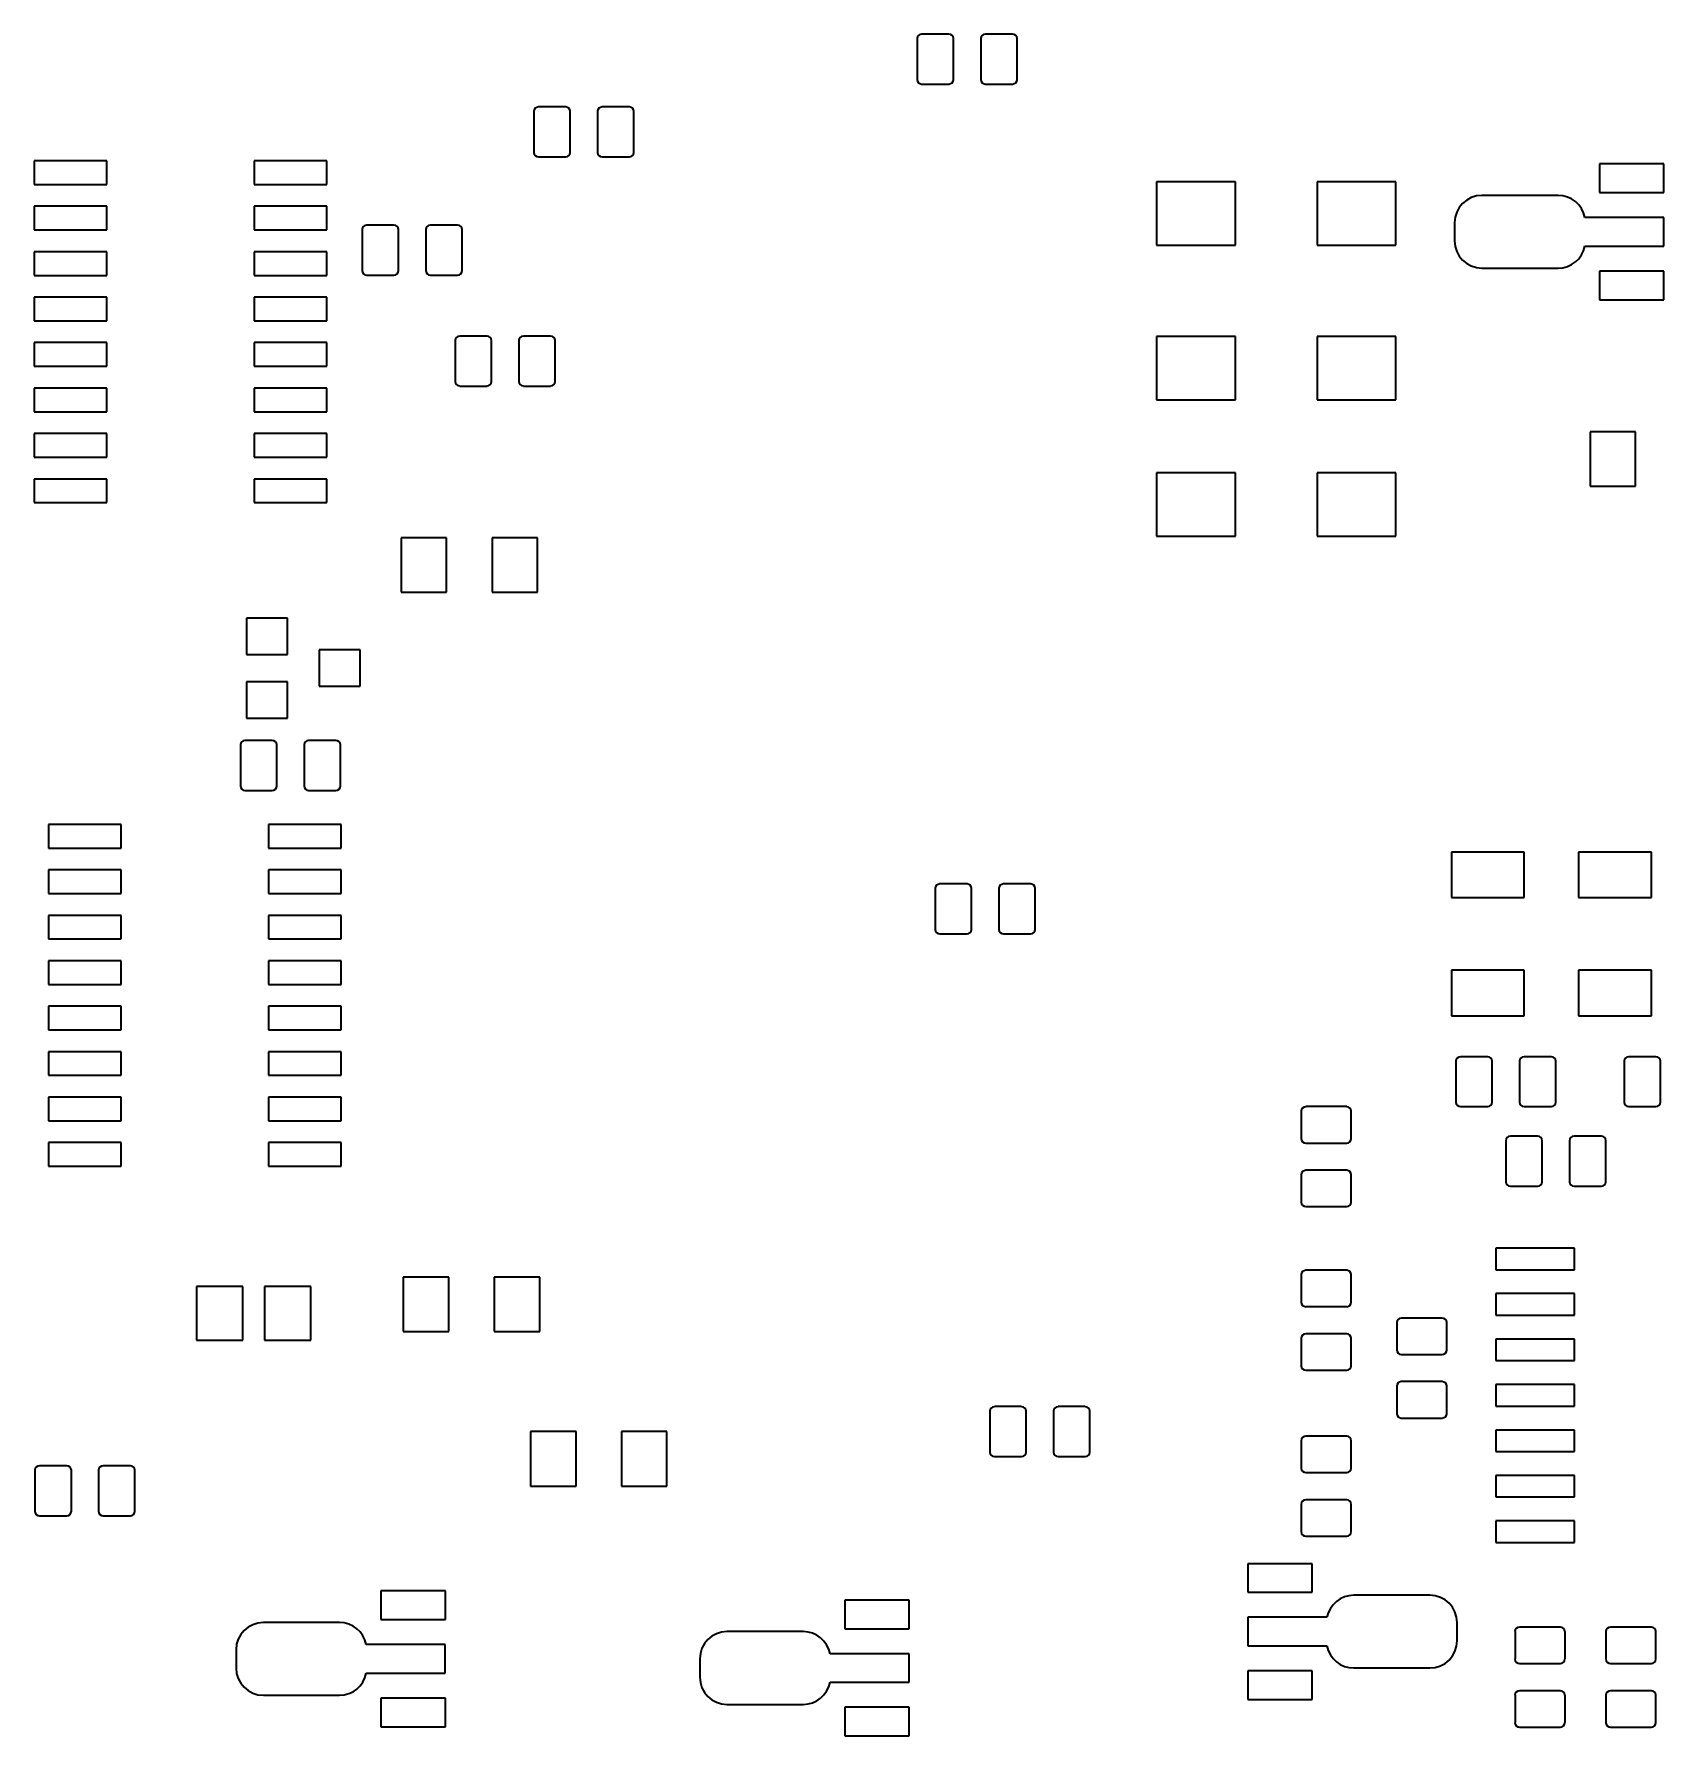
# Model space of a CAD drawing. Header units: millimetres. Extents: x -1 to 95, y 3 to 204.
# Drawn here: x 1.74 to 47.27, y 3.18 to 50.74 of the extents above; entities that cross this region are included whole.
import ezdxf

# ---------------------------------------------------------------- set-up
doc = ezdxf.new("R2010")
doc.units = ezdxf.units.MM

msp = doc.modelspace()

# ---------------------------------------------------------------- linework, layer by layer
at = {"color": 7, "linetype": 'Continuous', "lineweight": 35}
for p, q in [((26.404, 50.609), (26.404, 49.467)), ((27.293, 50.736), (26.531, 50.736)), ((27.42, 49.467), (27.42, 50.609)), ((28.182, 50.609), (28.182, 49.467)), ((29.071, 50.736), (28.309, 50.736)), ((29.198, 49.467), (29.198, 50.609)), ((26.531, 49.34), (27.293, 49.34)), ((28.309, 49.34), (29.071, 49.34)), ((15.703, 48.571), (15.703, 47.428)), ((16.592, 48.699), (15.83, 48.699)), ((16.719, 47.428), (16.719, 48.571)), ((17.481, 48.571), (17.481, 47.428)), ((18.37, 48.699), (17.608, 48.699)), ((18.497, 47.428), (18.497, 48.571)), ((1.741, 47.193), (1.741, 46.533)), ((3.773, 47.193), (1.741, 47.193)), ((3.773, 46.533), (3.773, 47.193)), ((7.887, 47.193), (7.887, 46.533)), ((9.919, 47.193), (7.887, 47.193)), ((9.919, 46.533), (9.919, 47.193)), ((15.83, 47.301), (16.592, 47.301)), ((17.608, 47.301), (18.37, 47.301)), ((47.265, 47.111), (45.465, 47.111)), ((45.465, 47.111), (45.465, 46.311)), ((47.265, 46.311), (47.265, 47.111)), ((33.095, 46.605), (33.095, 44.835)), ((35.295, 46.605), (33.095, 46.605)), ((35.295, 44.835), (35.295, 46.605)), ((37.579, 46.605), (37.579, 44.835)), ((39.779, 46.605), (37.579, 46.605)), ((39.779, 44.835), (39.779, 46.605)), ((1.741, 46.533), (3.773, 46.533)), ((7.887, 46.533), (9.919, 46.533)), ((44.307, 46.228), (42.181, 46.228)), ((45.465, 46.311), (47.265, 46.311)), ((1.741, 45.923), (1.741, 45.263)), ((3.773, 45.923), (1.741, 45.923)), ((3.773, 45.263), (3.773, 45.923)), ((7.887, 45.923), (7.887, 45.263)), ((9.919, 45.923), (7.887, 45.923)), ((9.919, 45.263), (9.919, 45.923)), ((1.741, 45.263), (3.773, 45.263)), ((7.887, 45.263), (9.919, 45.263)), ((10.903, 45.271), (10.903, 44.129)), ((11.792, 45.398), (11.03, 45.398)), ((11.919, 44.129), (11.919, 45.271)), ((12.681, 45.271), (12.681, 44.129)), ((13.57, 45.398), (12.808, 45.398)), ((13.697, 44.129), (13.697, 45.271)), ((41.419, 45.466), (41.419, 44.958)), ((47.261, 45.612), (45.055, 45.612)), ((47.261, 44.812), (47.261, 45.612)), ((33.095, 44.835), (35.295, 44.835)), ((37.579, 44.835), (39.779, 44.835)), ((45.055, 44.812), (47.261, 44.812)), ((1.741, 44.653), (1.741, 43.993)), ((3.773, 44.653), (1.741, 44.653)), ((3.773, 43.993), (3.773, 44.653)), ((7.887, 44.653), (7.887, 43.993)), ((9.919, 44.653), (7.887, 44.653)), ((9.919, 43.993), (9.919, 44.653)), ((1.741, 43.993), (3.773, 43.993)), ((7.887, 43.993), (9.919, 43.993)), ((11.03, 44.002), (11.792, 44.002)), ((12.808, 44.002), (13.57, 44.002)), ((42.181, 44.196), (44.307, 44.196)), ((47.265, 44.113), (45.465, 44.113)), ((45.465, 44.113), (45.465, 43.313)), ((47.265, 43.313), (47.265, 44.113)), ((1.741, 43.383), (1.741, 42.723)), ((3.773, 43.383), (1.741, 43.383)), ((3.773, 42.723), (3.773, 43.383)), ((7.887, 43.383), (7.887, 42.723)), ((9.919, 43.383), (7.887, 43.383)), ((9.919, 42.723), (9.919, 43.383)), ((45.465, 43.313), (47.265, 43.313)), ((1.741, 42.723), (3.773, 42.723)), ((7.887, 42.723), (9.919, 42.723)), ((1.741, 42.113), (1.741, 41.453)), ((3.773, 42.113), (1.741, 42.113)), ((3.773, 41.453), (3.773, 42.113)), ((7.887, 42.113), (7.887, 41.453)), ((9.919, 42.113), (7.887, 42.113)), ((9.919, 41.453), (9.919, 42.113)), ((13.503, 42.171), (13.503, 41.029)), ((14.392, 42.298), (13.63, 42.298)), ((14.519, 41.029), (14.519, 42.171)), ((15.281, 42.171), (15.281, 41.029)), ((16.17, 42.298), (15.408, 42.298)), ((16.297, 41.029), (16.297, 42.171)), ((33.095, 42.287), (33.095, 40.517)), ((35.295, 42.287), (33.095, 42.287)), ((35.295, 40.517), (35.295, 42.287)), ((37.579, 42.287), (37.579, 40.517)), ((39.779, 42.287), (37.579, 42.287)), ((39.779, 40.517), (39.779, 42.287)), ((1.741, 41.453), (3.773, 41.453)), ((7.887, 41.453), (9.919, 41.453)), ((13.63, 40.901), (14.392, 40.901)), ((15.408, 40.901), (16.17, 40.901)), ((1.741, 40.843), (1.741, 40.183)), ((3.773, 40.843), (1.741, 40.843)), ((3.773, 40.183), (3.773, 40.843)), ((7.887, 40.843), (7.887, 40.183)), ((9.919, 40.843), (7.887, 40.843)), ((9.919, 40.183), (9.919, 40.843)), ((33.095, 40.517), (35.295, 40.517)), ((37.579, 40.517), (39.779, 40.517)), ((1.741, 40.183), (3.773, 40.183)), ((7.887, 40.183), (9.919, 40.183)), ((1.741, 39.573), (1.741, 38.913)), ((3.773, 39.573), (1.741, 39.573)), ((3.773, 38.913), (3.773, 39.573)), ((7.887, 39.573), (7.887, 38.913)), ((9.919, 39.573), (7.887, 39.573)), ((9.919, 38.913), (9.919, 39.573)), ((46.47, 39.624), (45.2, 39.624)), ((45.2, 39.624), (45.2, 38.1)), ((46.47, 38.1), (46.47, 39.624)), ((1.741, 38.913), (3.773, 38.913)), ((7.887, 38.913), (9.919, 38.913)), ((1.741, 38.303), (1.741, 37.643)), ((3.773, 38.303), (1.741, 38.303)), ((3.773, 37.643), (3.773, 38.303)), ((7.887, 38.303), (7.887, 37.643)), ((9.919, 38.303), (7.887, 38.303)), ((9.919, 37.643), (9.919, 38.303)), ((33.095, 38.477), (33.095, 36.707)), ((35.295, 38.477), (33.095, 38.477)), ((35.295, 36.707), (35.295, 38.477)), ((37.579, 38.477), (37.579, 36.707)), ((39.779, 38.477), (37.579, 38.477)), ((39.779, 36.707), (39.779, 38.477)), ((45.2, 38.1), (46.47, 38.1)), ((1.741, 37.643), (3.773, 37.643)), ((7.887, 37.643), (9.919, 37.643)), ((13.265, 36.662), (11.995, 36.662)), ((11.995, 36.662), (11.995, 35.138)), ((13.265, 35.138), (13.265, 36.662)), ((15.805, 36.662), (14.535, 36.662)), ((14.535, 36.662), (14.535, 35.138)), ((15.805, 35.138), (15.805, 36.662)), ((33.095, 36.707), (35.295, 36.707)), ((37.579, 36.707), (39.779, 36.707)), ((11.995, 35.138), (13.265, 35.138)), ((14.535, 35.138), (15.805, 35.138)), ((8.815, 34.417), (7.671, 34.417)), ((7.671, 34.417), (7.671, 33.401)), ((8.815, 33.401), (8.815, 34.417)), ((7.671, 33.401), (8.815, 33.401)), ((9.704, 33.528), (9.704, 32.512)), ((10.847, 33.528), (9.704, 33.528)), ((10.847, 32.512), (10.847, 33.528)), ((7.671, 32.639), (7.671, 31.623)), ((8.815, 32.639), (7.671, 32.639)), ((8.815, 31.623), (8.815, 32.639)), ((9.704, 32.512), (10.847, 32.512)), ((7.671, 31.623), (8.815, 31.623)), ((8.392, 30.998), (7.63, 30.998)), ((10.17, 30.998), (9.408, 30.998)), ((7.503, 30.871), (7.503, 29.729)), ((8.519, 29.729), (8.519, 30.871)), ((9.281, 30.871), (9.281, 29.729)), ((10.297, 29.729), (10.297, 30.871)), ((7.63, 29.602), (8.392, 29.602)), ((9.408, 29.602), (10.17, 29.602)), ((2.141, 28.651), (2.141, 27.991)), ((4.173, 28.651), (2.141, 28.651)), ((4.173, 27.991), (4.173, 28.651)), ((8.287, 28.651), (8.287, 27.991)), ((10.319, 28.651), (8.287, 28.651)), ((10.319, 27.991), (10.319, 28.651)), ((2.141, 27.991), (4.173, 27.991)), ((8.287, 27.991), (10.319, 27.991)), ((43.358, 27.877), (41.327, 27.877)), ((41.327, 27.877), (41.327, 26.607)), ((43.358, 26.607), (43.358, 27.877)), ((46.914, 27.877), (44.883, 27.877)), ((44.883, 27.877), (44.883, 26.607)), ((46.914, 26.607), (46.914, 27.877)), ((2.141, 27.381), (2.141, 26.721)), ((4.173, 27.381), (2.141, 27.381)), ((4.173, 26.721), (4.173, 27.381)), ((8.287, 27.381), (8.287, 26.721)), ((10.319, 27.381), (8.287, 27.381)), ((10.319, 26.721), (10.319, 27.381)), ((2.141, 26.721), (4.173, 26.721)), ((8.287, 26.721), (10.319, 26.721)), ((26.912, 26.86), (26.912, 25.718)), ((27.801, 26.988), (27.039, 26.988)), ((27.928, 25.718), (27.928, 26.86)), ((28.69, 26.86), (28.69, 25.718)), ((29.579, 26.988), (28.817, 26.988)), ((29.706, 25.718), (29.706, 26.86)), ((41.327, 26.607), (43.358, 26.607)), ((44.883, 26.607), (46.914, 26.607)), ((2.141, 26.111), (2.141, 25.451)), ((4.173, 26.111), (2.141, 26.111)), ((4.173, 25.451), (4.173, 26.111)), ((8.287, 26.111), (8.287, 25.451)), ((10.319, 26.111), (8.287, 26.111)), ((10.319, 25.451), (10.319, 26.111)), ((2.141, 25.451), (4.173, 25.451)), ((8.287, 25.451), (10.319, 25.451)), ((27.039, 25.59), (27.801, 25.59)), ((28.817, 25.59), (29.579, 25.59)), ((2.141, 24.841), (2.141, 24.181)), ((4.173, 24.841), (2.141, 24.841)), ((4.173, 24.181), (4.173, 24.841)), ((8.287, 24.841), (8.287, 24.181)), ((10.319, 24.841), (8.287, 24.841)), ((10.319, 24.181), (10.319, 24.841)), ((43.358, 24.575), (41.327, 24.575)), ((41.327, 24.575), (41.327, 23.305)), ((43.358, 23.305), (43.358, 24.575)), ((46.914, 24.575), (44.883, 24.575)), ((44.883, 24.575), (44.883, 23.305)), ((46.914, 23.305), (46.914, 24.575)), ((2.141, 24.181), (4.173, 24.181)), ((8.287, 24.181), (10.319, 24.181)), ((2.141, 23.571), (2.141, 22.911)), ((4.173, 23.571), (2.141, 23.571)), ((4.173, 22.911), (4.173, 23.571)), ((8.287, 23.571), (8.287, 22.911)), ((10.319, 23.571), (8.287, 23.571)), ((10.319, 22.911), (10.319, 23.571)), ((41.327, 23.305), (43.358, 23.305)), ((44.883, 23.305), (46.914, 23.305)), ((2.141, 22.911), (4.173, 22.911)), ((8.287, 22.911), (10.319, 22.911)), ((2.141, 22.301), (2.141, 21.641)), ((4.173, 22.301), (2.141, 22.301)), ((4.173, 21.641), (4.173, 22.301)), ((8.287, 22.301), (8.287, 21.641)), ((10.319, 22.301), (8.287, 22.301)), ((10.319, 21.641), (10.319, 22.301)), ((41.453, 22.034), (41.453, 20.892)), ((42.342, 22.162), (41.581, 22.162)), ((42.469, 20.892), (42.469, 22.034)), ((43.231, 22.034), (43.231, 20.892)), ((44.12, 22.162), (43.358, 22.162)), ((44.248, 20.892), (44.248, 22.034)), ((46.153, 22.034), (46.153, 20.892)), ((47.041, 22.162), (46.279, 22.162)), ((47.169, 20.892), (47.169, 22.034)), ((2.141, 21.641), (4.173, 21.641)), ((8.287, 21.641), (10.319, 21.641)), ((2.141, 21.031), (2.141, 20.371)), ((4.173, 21.031), (2.141, 21.031)), ((4.173, 20.371), (4.173, 21.031)), ((8.287, 21.031), (8.287, 20.371)), ((10.319, 21.031), (8.287, 21.031)), ((10.319, 20.371), (10.319, 21.031)), ((37.136, 20.637), (37.136, 19.875)), ((38.405, 20.765), (37.263, 20.765)), ((38.532, 19.875), (38.532, 20.637)), ((41.581, 20.765), (42.342, 20.765)), ((43.358, 20.765), (44.12, 20.765)), ((46.279, 20.765), (47.041, 20.765)), ((2.141, 20.371), (4.173, 20.371)), ((8.287, 20.371), (10.319, 20.371)), ((2.141, 19.761), (2.141, 19.101)), ((4.173, 19.761), (2.141, 19.761)), ((4.173, 19.101), (4.173, 19.761)), ((8.287, 19.761), (8.287, 19.101)), ((10.319, 19.761), (8.287, 19.761)), ((10.319, 19.101), (10.319, 19.761)), ((37.263, 19.748), (38.405, 19.748)), ((42.85, 19.812), (42.85, 18.669)), ((43.739, 19.939), (42.977, 19.939)), ((43.867, 18.669), (43.867, 19.812)), ((44.629, 19.812), (44.629, 18.669)), ((45.517, 19.939), (44.755, 19.939)), ((45.645, 18.669), (45.645, 19.812)), ((2.141, 19.101), (4.173, 19.101)), ((8.287, 19.101), (10.319, 19.101)), ((37.136, 18.859), (37.136, 18.098)), ((38.405, 18.986), (37.263, 18.986)), ((38.532, 18.098), (38.532, 18.859)), ((42.977, 18.542), (43.739, 18.542)), ((44.755, 18.542), (45.517, 18.542)), ((37.263, 17.971), (38.405, 17.971)), ((42.57, 16.81), (42.57, 16.21)), ((44.77, 16.81), (42.57, 16.81)), ((44.77, 16.21), (44.77, 16.81)), ((38.405, 16.192), (37.263, 16.192)), ((42.57, 16.21), (44.77, 16.21)), ((7.574, 15.736), (6.274, 15.736)), ((6.274, 15.736), (6.274, 14.236)), ((7.574, 14.236), (7.574, 15.736)), ((9.474, 15.736), (8.174, 15.736)), ((8.174, 15.736), (8.174, 14.236)), ((9.474, 14.236), (9.474, 15.736)), ((13.323, 16.002), (12.053, 16.002)), ((12.053, 16.002), (12.053, 14.478)), ((13.323, 14.478), (13.323, 16.002)), ((15.863, 16.002), (14.593, 16.002)), ((14.593, 16.002), (14.593, 14.478)), ((15.863, 14.478), (15.863, 16.002)), ((37.136, 16.065), (37.136, 15.303)), ((38.532, 15.303), (38.532, 16.065)), ((42.57, 15.54), (42.57, 14.94)), ((44.77, 15.54), (42.57, 15.54)), ((44.77, 14.94), (44.77, 15.54)), ((37.263, 15.177), (38.405, 15.177)), ((41.072, 14.859), (39.929, 14.859)), ((42.57, 14.94), (44.77, 14.94)), ((12.053, 14.478), (13.323, 14.478)), ((14.593, 14.478), (15.863, 14.478)), ((37.136, 14.287), (37.136, 13.525)), ((38.405, 14.415), (37.263, 14.415)), ((38.532, 13.525), (38.532, 14.287)), ((39.803, 14.732), (39.803, 13.97)), ((41.2, 13.97), (41.2, 14.732)), ((42.57, 14.27), (42.57, 13.67)), ((44.77, 14.27), (42.57, 14.27)), ((44.77, 13.67), (44.77, 14.27)), ((6.274, 14.236), (7.574, 14.236)), ((8.174, 14.236), (9.474, 14.236)), ((39.929, 13.843), (41.072, 13.843)), ((37.263, 13.399), (38.405, 13.399)), ((42.57, 13.67), (44.77, 13.67)), ((39.803, 12.954), (39.803, 12.192)), ((41.072, 13.081), (39.929, 13.081)), ((41.2, 12.192), (41.2, 12.954)), ((42.57, 13), (42.57, 12.4)), ((44.77, 13), (42.57, 13)), ((44.77, 12.4), (44.77, 13)), ((29.325, 12.383), (28.563, 12.383)), ((31.103, 12.383), (30.341, 12.383)), ((42.57, 12.4), (44.77, 12.4)), ((28.436, 12.255), (28.436, 11.113)), ((29.452, 11.113), (29.452, 12.255)), ((30.214, 12.255), (30.214, 11.113)), ((31.23, 11.113), (31.23, 12.255)), ((39.929, 12.065), (41.072, 12.065)), ((16.879, 11.684), (15.609, 11.684)), ((15.609, 11.684), (15.609, 10.16)), ((16.879, 10.16), (16.879, 11.684)), ((19.419, 11.684), (18.149, 11.684)), ((18.149, 11.684), (18.149, 10.16)), ((19.419, 10.16), (19.419, 11.684)), ((37.136, 11.43), (37.136, 10.668)), ((38.405, 11.557), (37.263, 11.557)), ((38.532, 10.668), (38.532, 11.43)), ((42.57, 11.73), (42.57, 11.13)), ((44.77, 11.73), (42.57, 11.73)), ((44.77, 11.13), (44.77, 11.73)), ((28.563, 10.986), (29.325, 10.986)), ((30.341, 10.986), (31.103, 10.986)), ((42.57, 11.13), (44.77, 11.13)), ((1.766, 10.604), (1.766, 9.461)), ((2.655, 10.732), (1.893, 10.732)), ((2.782, 9.461), (2.782, 10.604)), ((3.544, 10.604), (3.544, 9.461)), ((4.433, 10.732), (3.671, 10.732)), ((4.56, 9.461), (4.56, 10.604)), ((37.263, 10.541), (38.405, 10.541)), ((15.609, 10.16), (16.879, 10.16)), ((18.149, 10.16), (19.419, 10.16)), ((42.57, 10.46), (42.57, 9.86)), ((44.77, 10.46), (42.57, 10.46)), ((44.77, 9.86), (44.77, 10.46)), ((37.136, 9.652), (37.136, 8.89)), ((38.405, 9.779), (37.263, 9.779)), ((38.532, 8.89), (38.532, 9.652)), ((42.57, 9.86), (44.77, 9.86)), ((1.893, 9.335), (2.655, 9.335)), ((3.671, 9.335), (4.433, 9.335)), ((42.57, 9.19), (42.57, 8.59)), ((44.77, 9.19), (42.57, 9.19)), ((44.77, 8.59), (44.77, 9.19)), ((37.263, 8.763), (38.405, 8.763)), ((42.57, 8.59), (44.77, 8.59)), ((35.642, 7.995), (35.642, 7.195)), ((37.442, 7.995), (35.642, 7.995)), ((37.442, 7.195), (37.442, 7.995)), ((13.229, 7.233), (11.429, 7.233)), ((11.429, 7.233), (11.429, 6.433)), ((13.229, 6.433), (13.229, 7.233)), ((35.642, 7.195), (37.442, 7.195)), ((26.183, 6.979), (24.383, 6.979)), ((24.383, 6.979), (24.383, 6.179)), ((26.183, 6.179), (26.183, 6.979)), ((40.726, 7.112), (38.6, 7.112)), ((10.271, 6.35), (8.145, 6.35)), ((11.429, 6.433), (13.229, 6.433)), ((35.646, 6.496), (35.646, 5.696)), ((37.852, 6.496), (35.646, 6.496)), ((41.488, 5.842), (41.488, 6.35)), ((44.374, 6.223), (43.231, 6.223)), ((46.914, 6.223), (45.772, 6.223)), ((13.225, 5.734), (11.019, 5.734)), ((13.225, 4.934), (13.225, 5.734)), ((23.225, 6.096), (21.099, 6.096)), ((24.383, 6.179), (26.183, 6.179)), ((43.105, 6.096), (43.105, 5.334)), ((44.502, 5.334), (44.502, 6.096)), ((45.645, 6.096), (45.645, 5.334)), ((47.041, 5.334), (47.041, 6.096)), ((7.383, 5.588), (7.383, 5.08)), ((20.337, 5.334), (20.337, 4.826)), ((26.179, 5.48), (23.973, 5.48)), ((26.179, 4.68), (26.179, 5.48)), ((35.646, 5.696), (37.852, 5.696)), ((11.019, 4.934), (13.225, 4.934)), ((35.642, 4.997), (35.642, 4.197)), ((37.442, 4.997), (35.642, 4.997)), ((37.442, 4.197), (37.442, 4.997)), ((38.6, 5.08), (40.726, 5.08)), ((43.231, 5.207), (44.374, 5.207)), ((45.772, 5.207), (46.914, 5.207)), ((8.145, 4.318), (10.271, 4.318)), ((23.973, 4.68), (26.179, 4.68)), ((43.105, 4.318), (43.105, 3.556)), ((44.374, 4.445), (43.231, 4.445)), ((44.502, 3.556), (44.502, 4.318)), ((45.645, 4.318), (45.645, 3.556)), ((46.914, 4.445), (45.772, 4.445)), ((47.041, 3.556), (47.041, 4.318)), ((13.229, 4.235), (11.429, 4.235)), ((11.429, 4.235), (11.429, 3.435)), ((13.229, 3.435), (13.229, 4.235)), ((21.099, 4.064), (23.225, 4.064)), ((26.183, 3.981), (24.383, 3.981)), ((24.383, 3.981), (24.383, 3.181)), ((26.183, 3.181), (26.183, 3.981)), ((35.642, 4.197), (37.442, 4.197)), ((11.429, 3.435), (13.229, 3.435)), ((43.231, 3.429), (44.374, 3.429)), ((45.772, 3.429), (46.914, 3.429)), ((24.383, 3.181), (26.183, 3.181))]:
    msp.add_line(p, q, dxfattribs=at)
for centre, radius, start, end in [((26.531, 50.609), 0.127, 90.0013, 179.9987), ((27.293, 50.609), 0.127, 0.0013, 89.9987), ((28.309, 50.609), 0.127, 90.0013, 179.9987), ((29.071, 50.609), 0.127, 0.0013, 89.9987), ((26.531, 49.467), 0.127, 180.0013, 269.9987), ((27.293, 49.467), 0.127, 270.0013, 0), ((28.309, 49.467), 0.127, 180.0013, 269.9987), ((29.071, 49.467), 0.127, 270.0013, 0), ((15.83, 48.571), 0.127, 90.0013, 179.9987), ((16.592, 48.571), 0.127, 0.0013, 89.9987), ((17.608, 48.571), 0.127, 90.0013, 179.9987), ((18.37, 48.571), 0.127, 0.0013, 89.9987), ((15.83, 47.428), 0.127, 180.0013, 269.9987), ((16.592, 47.428), 0.127, 270.0013, 0), ((17.608, 47.428), 0.127, 180.0013, 269.9987), ((18.37, 47.428), 0.127, 270.0013, 0), ((42.181, 45.466), 0.762, 90.0013, 179.9987), ((44.307, 45.466), 0.762, 11.0473, 89.9987), ((11.03, 45.271), 0.127, 90.0013, 179.9987), ((11.792, 45.271), 0.127, 0.0013, 89.9987), ((12.808, 45.271), 0.127, 90.0013, 179.9987), ((13.57, 45.271), 0.127, 0.0013, 89.9987), ((42.181, 44.958), 0.762, 180.0013, 269.9987), ((44.307, 44.958), 0.762, 270.0013, 348.9527), ((11.03, 44.129), 0.127, 180.0013, 269.9987), ((11.792, 44.129), 0.127, 270.0013, 0), ((12.808, 44.129), 0.127, 180.0013, 269.9987), ((13.57, 44.129), 0.127, 270.0013, 0), ((13.63, 42.171), 0.127, 90.0013, 179.9987), ((14.392, 42.171), 0.127, 0.0013, 89.9987), ((15.408, 42.171), 0.127, 90.0013, 179.9987), ((16.17, 42.171), 0.127, 0.0013, 89.9987), ((13.63, 41.029), 0.127, 180.0013, 269.9987), ((14.392, 41.029), 0.127, 270.0013, 0), ((15.408, 41.029), 0.127, 180.0013, 269.9987), ((16.17, 41.029), 0.127, 270.0013, 0), ((7.63, 30.871), 0.127, 90.0013, 179.9987), ((8.392, 30.871), 0.127, 0.0013, 89.9987), ((9.408, 30.871), 0.127, 90.0013, 179.9987), ((10.17, 30.871), 0.127, 0.0013, 89.9987), ((7.63, 29.729), 0.127, 180.0013, 269.9987), ((8.392, 29.729), 0.127, 270.0013, 0), ((9.408, 29.729), 0.127, 180.0013, 269.9987), ((10.17, 29.729), 0.127, 270.0013, 0), ((27.039, 26.86), 0.127, 90.0013, 180), ((27.801, 26.86), 0.127, 0.0013, 89.9987), ((28.817, 26.86), 0.127, 90.0013, 180), ((29.579, 26.86), 0.127, 0.0013, 89.9987), ((27.039, 25.718), 0.127, 180.0013, 269.9987), ((27.801, 25.718), 0.127, 270.0013, 359.9987), ((28.817, 25.718), 0.127, 180.0013, 269.9987), ((29.579, 25.718), 0.127, 270.0013, 359.9987), ((41.581, 22.034), 0.127, 90.0013, 180), ((42.342, 22.034), 0.127, 0.0013, 89.9987), ((43.358, 22.034), 0.127, 90.0013, 180), ((44.12, 22.034), 0.127, 0.0013, 89.9987), ((46.279, 22.034), 0.127, 90.0013, 180), ((47.041, 22.034), 0.127, 0.0013, 89.9987), ((37.263, 20.637), 0.127, 90.0013, 179.9987), ((38.405, 20.637), 0.127, 0.0013, 89.9987), ((41.581, 20.892), 0.127, 180.0013, 269.9987), ((42.342, 20.892), 0.127, 270.0013, 359.9987), ((43.358, 20.892), 0.127, 180.0013, 269.9987), ((44.12, 20.892), 0.127, 270.0013, 359.9987), ((46.279, 20.892), 0.127, 180.0013, 269.9987), ((47.041, 20.892), 0.127, 270.0013, 359.9987), ((37.263, 19.875), 0.127, 180.0013, 270), ((38.405, 19.875), 0.127, 270.0013, 359.9987), ((42.977, 19.812), 0.127, 90.0013, 180), ((43.739, 19.812), 0.127, 0.0013, 89.9987), ((44.755, 19.812), 0.127, 90.0013, 180), ((45.517, 19.812), 0.127, 0.0013, 89.9987), ((37.263, 18.859), 0.127, 90.0013, 179.9987), ((38.405, 18.859), 0.127, 0.0013, 89.9987), ((42.977, 18.669), 0.127, 180.0013, 269.9987), ((43.739, 18.669), 0.127, 270.0013, 359.9987), ((44.755, 18.669), 0.127, 180.0013, 269.9987), ((45.517, 18.669), 0.127, 270.0013, 359.9987), ((37.263, 18.098), 0.127, 180.0013, 270), ((38.405, 18.098), 0.127, 270.0013, 359.9987), ((37.263, 16.065), 0.127, 90.0013, 179.9987), ((38.405, 16.065), 0.127, 0.0013, 90), ((37.263, 15.303), 0.127, 180.0013, 269.9987), ((38.405, 15.303), 0.127, 270.0013, 359.9987), ((39.929, 14.732), 0.127, 90.0013, 179.9987), ((41.072, 14.732), 0.127, 0.0013, 90), ((37.263, 14.287), 0.127, 90.0013, 179.9987), ((38.405, 14.287), 0.127, 0.0013, 90), ((39.929, 13.97), 0.127, 180.0013, 269.9987), ((41.072, 13.97), 0.127, 270.0013, 359.9987), ((37.263, 13.525), 0.127, 180.0013, 269.9987), ((38.405, 13.525), 0.127, 270.0013, 359.9987), ((39.929, 12.954), 0.127, 90.0013, 179.9987), ((41.072, 12.954), 0.127, 0.0013, 90), ((28.563, 12.255), 0.127, 90.0013, 180), ((29.325, 12.255), 0.127, 0.0013, 89.9987), ((30.341, 12.255), 0.127, 90.0013, 180), ((31.103, 12.255), 0.127, 0.0013, 89.9987), ((39.929, 12.192), 0.127, 180.0013, 269.9987), ((41.072, 12.192), 0.127, 270.0013, 359.9987), ((37.263, 11.43), 0.127, 90.0013, 179.9987), ((38.405, 11.43), 0.127, 0.0013, 89.9987), ((28.563, 11.113), 0.127, 180.0013, 269.9987), ((29.325, 11.113), 0.127, 270.0013, 359.9987), ((30.341, 11.113), 0.127, 180.0013, 269.9987), ((31.103, 11.113), 0.127, 270.0013, 359.9987), ((1.893, 10.604), 0.127, 90.0013, 180), ((2.655, 10.604), 0.127, 0.0013, 89.9987), ((3.671, 10.604), 0.127, 90.0013, 180), ((4.433, 10.604), 0.127, 0.0013, 89.9987), ((37.263, 10.668), 0.127, 180.0013, 270), ((38.405, 10.668), 0.127, 270.0013, 359.9987), ((37.263, 9.652), 0.127, 90.0013, 179.9987), ((38.405, 9.652), 0.127, 0.0013, 89.9987), ((1.893, 9.461), 0.127, 180.0013, 269.9987), ((2.655, 9.461), 0.127, 270.0013, 359.9987), ((3.671, 9.461), 0.127, 180.0013, 269.9987), ((4.433, 9.461), 0.127, 270.0013, 359.9987), ((37.263, 8.89), 0.127, 180.0013, 270), ((38.405, 8.89), 0.127, 270.0013, 359.9987), ((38.6, 6.35), 0.762, 90.0013, 168.9527), ((40.726, 6.35), 0.762, 0.0013, 89.9987), ((8.145, 5.588), 0.762, 90.0013, 179.9987), ((10.271, 5.588), 0.762, 11.0473, 89.9987), ((43.231, 6.096), 0.127, 90.0013, 179.9987), ((44.374, 6.096), 0.127, 0.0013, 89.9987), ((45.772, 6.096), 0.127, 90.0013, 179.9987), ((46.914, 6.096), 0.127, 0.0013, 89.9987), ((21.099, 5.334), 0.762, 90.0013, 179.9987), ((23.225, 5.334), 0.762, 11.0473, 89.9987), ((40.726, 5.842), 0.762, 270.0013, 359.9987), ((38.6, 5.842), 0.762, 191.0473, 269.9987), ((43.231, 5.334), 0.127, 180.0013, 270), ((44.374, 5.334), 0.127, 270.0013, 359.9987), ((45.772, 5.334), 0.127, 180.0013, 270), ((46.914, 5.334), 0.127, 270.0013, 359.9987), ((8.145, 5.08), 0.762, 180.0013, 269.9987), ((10.271, 5.08), 0.762, 270.0013, 348.9527), ((21.099, 4.826), 0.762, 180.0013, 269.9987), ((23.225, 4.826), 0.762, 270.0013, 348.9527), ((43.231, 4.318), 0.127, 90.0013, 179.9987), ((44.374, 4.318), 0.127, 0.0013, 89.9987), ((45.772, 4.318), 0.127, 90.0013, 179.9987), ((46.914, 4.318), 0.127, 0.0013, 89.9987), ((43.231, 3.556), 0.127, 180.0013, 270), ((44.374, 3.556), 0.127, 270.0013, 359.9987), ((45.772, 3.556), 0.127, 180.0013, 270), ((46.914, 3.556), 0.127, 270.0013, 359.9987)]:
    msp.add_arc(centre, radius, start, end, dxfattribs=at)

doc.saveas('drawing.dxf')
